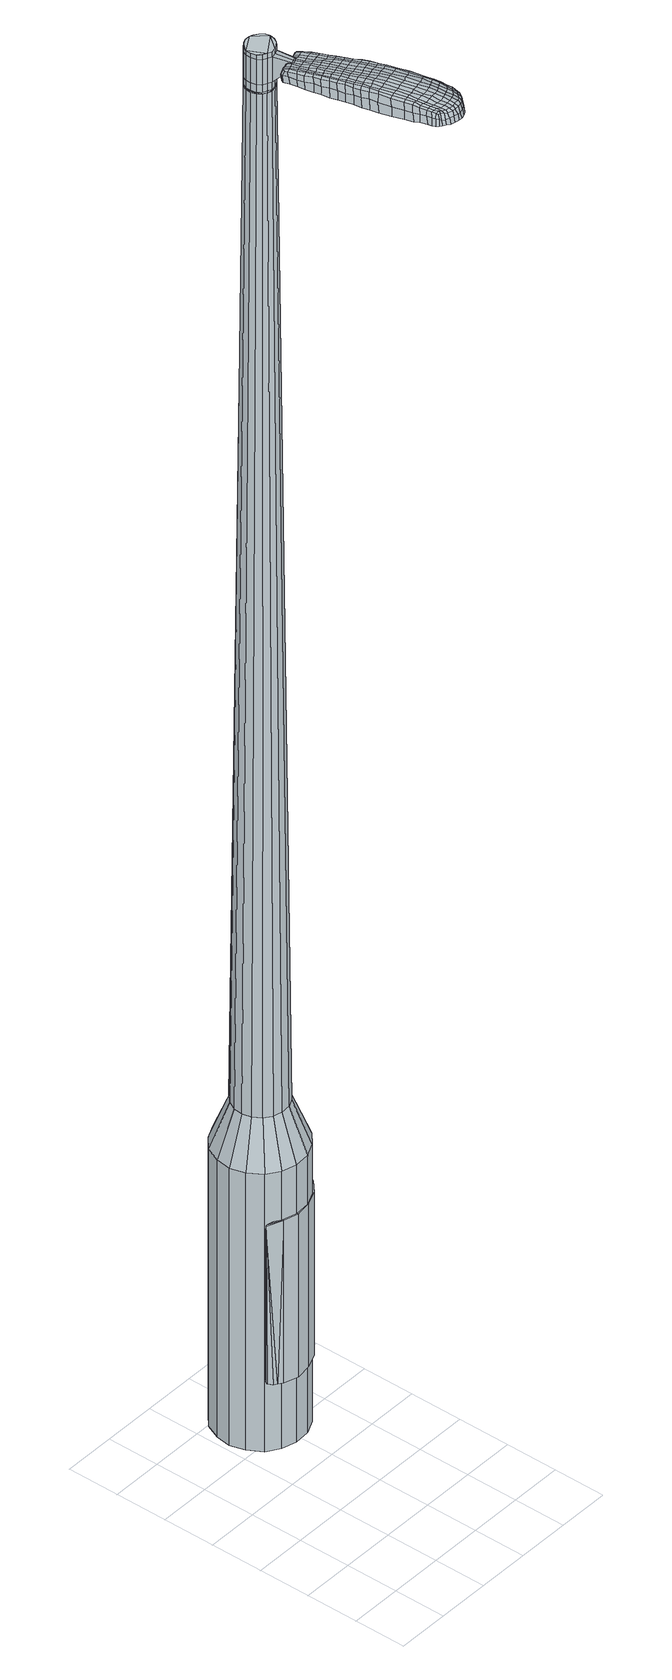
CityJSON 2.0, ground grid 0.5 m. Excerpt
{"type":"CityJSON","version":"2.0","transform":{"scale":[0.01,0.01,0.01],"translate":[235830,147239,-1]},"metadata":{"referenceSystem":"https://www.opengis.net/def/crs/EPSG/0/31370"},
"CityObjects":{
"object1":{"type":"GenericCityObject","attributes":{"cluster":432,"mean_distance_to_centroid":0.14,"new_centroid_x":235830.96,"new_centroid_y":147241.25,"mean_distance_to_camera":12.82,"H1":5.97,"H2":12.91,"Z_final":112.31,"cluster2":-1,"proj_x":235825.02,"proj_y":147242.76,"id_line":64597,"bearing_l":14.24,"distance":6.13,"orientation":"right","G_obj":284.24},"geometry":[{"type":"MultiSurface","lod":"2","boundaries":[[[0,1,2,3]],[[1,4,5,2]],[[4,6,7,5]],[[6,8,9,7]],[[8,10,11,9]],[[10,12,13,11]],[[12,14,15,13]],[[14,16,17,15]],[[16,18,19,17]],[[18,20,21,19]],[[20,22,23,21]],[[22,24,25,23]],[[24,26,27,25]],[[26,28,29,27]],[[28,30,31,29]],[[30,32,33,31]],[[32,34,35,33]],[[34,0,3,35]],[[36,37,38,39]],[[38,40,41,42]],[[41,43,42]],[[42,44,45,46]],[[45,47,46]],[[46,48,49,50]],[[49,51,50]],[[42,46,50,38]],[[50,52,39,38]],[[53,36,39]],[[2,5,7,35]],[[7,9,11,15]],[[11,13,15]],[[15,17,19,23]],[[19,21,23]],[[23,25,27,31]],[[27,29,31]],[[15,23,31,7]],[[31,33,35,7]],[[3,2,35]],[[1,0,54,55]],[[0,34,56,54]],[[34,32,57,56]],[[32,30,58,57]],[[30,28,59,58]],[[28,26,60,59]],[[26,24,61,60]],[[24,22,62,61]],[[22,20,63,62]],[[20,18,64,63]],[[18,16,65,64]],[[16,14,66,65]],[[14,12,67,66]],[[12,10,68,67]],[[10,8,69,68]],[[8,6,70,69]],[[6,4,71,70]],[[4,1,55,71]],[[55,54,72,73]],[[54,56,74,72]],[[56,57,75,74]],[[57,58,76,75]],[[58,59,77,76]],[[59,60,78,77]],[[60,61,79,78]],[[61,62,80,79]],[[62,63,81,80]],[[63,64,82,81]],[[64,65,83,82]],[[65,66,84,83]],[[66,67,85,84]],[[67,68,86,85]],[[68,69,87,86]],[[69,70,88,87]],[[70,71,89,88]],[[71,55,73,89]],[[72,90,91,92]],[[74,93,90,72]],[[75,94,93,74]],[[76,95,94,75]],[[96,97,95,76]],[[98,99,97,96]],[[79,100,99,98]],[[101,102,100,79]],[[81,103,102,101]],[[104,105,103,81]],[[83,106,105,104]],[[107,108,106,83]],[[109,110,108,107]],[[111,112,110,109]],[[113,114,112,111]],[[115,116,114,113]],[[89,117,116,115]],[[92,91,117,89]],[[118,119,120,121]],[[122,118,121,123]],[[124,122,123,125]],[[126,124,125,127]],[[128,126,127,129]],[[130,128,129,131]],[[132,130,131,133]],[[134,132,133,135]],[[136,134,135,137]],[[138,136,137,139]],[[140,138,139,141]],[[142,140,141,143]],[[144,142,143,145]],[[146,144,145,147]],[[148,146,147,149]],[[150,148,149,151]],[[73,72,92]],[[77,96,76]],[[77,78,98,96]],[[78,79,98]],[[80,101,79]],[[80,81,101]],[[82,104,81]],[[82,83,104]],[[84,107,83]],[[84,85,109,107]],[[85,86,111,109]],[[86,87,113,111]],[[87,88,115,113]],[[88,89,115]],[[73,92,89]],[[152,91,90]],[[152,117,91]],[[153,116,117]],[[153,154,114,116]],[[154,155,112,114]],[[155,156,110,112]],[[156,157,108,110]],[[157,106,108]],[[158,105,106]],[[158,103,105]],[[159,102,103]],[[159,100,102]],[[160,99,100]],[[160,161,97,99]],[[161,95,97]],[[39,52,150,162]],[[152,90,163,151]],[[53,39,162,119]],[[90,93,120,163]],[[36,53,119,118]],[[93,94,121,120]],[[37,36,118,122]],[[94,95,123,121]],[[38,37,122,124]],[[95,161,125,123]],[[40,38,124,126]],[[161,160,127,125]],[[41,40,126,128]],[[160,100,129,127]],[[43,41,128,130]],[[100,159,131,129]],[[42,43,130,132]],[[159,103,133,131]],[[44,42,132,134]],[[103,158,135,133]],[[45,44,134,136]],[[158,106,137,135]],[[47,45,136,138]],[[106,157,139,137]],[[46,47,138,140]],[[157,156,141,139]],[[48,46,140,142]],[[156,155,143,141]],[[49,48,142,144]],[[155,154,145,143]],[[51,49,144,146]],[[154,153,147,145]],[[50,51,146,148]],[[153,117,149,147]],[[52,50,148,150]],[[117,152,151,149]],[[150,151,164,165]],[[151,163,166,164]],[[163,120,167,166]],[[120,119,168,167]],[[119,162,169,168]],[[162,150,165,169]],[[170,171,172,173]],[[174,170,173,175]],[[170,174,176,177]],[[171,170,177,178]],[[179,180,181,182]],[[183,179,182,184]],[[179,183,185,186]],[[180,179,186,187]],[[188,189,190,191]],[[192,188,191,193]],[[188,192,194,195]],[[189,188,195,196]],[[197,198,199,200]],[[201,197,200,202]],[[197,201,203,204]],[[198,197,204,205]],[[206,207,208,209]],[[210,206,209,211]],[[206,210,212,213]],[[207,206,213,214]],[[215,216,217,218]],[[219,215,218,220]],[[215,219,221,222]],[[216,215,222,223]],[[224,225,226,227]],[[216,224,227,217]],[[224,216,223,228]],[[225,224,228,229]],[[230,231,232,233]],[[225,230,233,226]],[[230,225,229,234]],[[231,230,234,235]],[[236,174,175,237]],[[231,236,237,232]],[[236,231,235,238]],[[174,236,238,176]],[[239,240,241,242]],[[243,239,242,244]],[[239,243,245,246]],[[240,239,246,247]],[[248,249,250,251]],[[240,248,251,241]],[[248,240,247,252]],[[249,248,252,253]],[[254,255,256,257]],[[249,254,257,250]],[[254,249,253,258]],[[255,254,258,259]],[[260,261,262,263]],[[255,260,263,256]],[[260,255,259,264]],[[261,260,264,265]],[[266,171,178,267]],[[261,266,267,262]],[[266,261,265,268]],[[171,266,268,172]],[[269,270,271,272]],[[273,269,272,274]],[[269,273,275,276]],[[270,269,276,277]],[[278,279,280,281]],[[270,278,281,271]],[[278,270,277,282]],[[279,278,282,283]],[[284,285,286,287]],[[279,284,287,280]],[[284,279,283,288]],[[285,284,288,289]],[[290,183,184,291]],[[285,290,291,286]],[[290,285,289,292]],[[183,290,292,185]],[[293,294,295,296]],[[297,293,296,298]],[[293,297,299,300]],[[294,293,300,301]],[[302,303,304,305]],[[294,302,305,295]],[[302,294,301,306]],[[303,302,306,307]],[[308,309,310,311]],[[303,308,311,304]],[[308,303,307,312]],[[309,308,312,313]],[[314,315,316,317]],[[309,314,317,310]],[[314,309,313,318]],[[315,314,318,319]],[[320,180,187,321]],[[315,320,321,316]],[[320,315,319,322]],[[180,320,322,181]],[[323,209,208,324]],[[325,323,324,326]],[[323,325,327,328]],[[209,323,328,211]],[[329,325,326,330]],[[331,329,330,332]],[[329,331,333,334]],[[325,329,334,327]],[[335,331,332,336]],[[337,335,336,338]],[[335,337,339,340]],[[331,335,340,333]],[[341,337,338,342]],[[343,341,342,344]],[[341,343,345,346]],[[337,341,346,339]],[[347,343,344,348]],[[198,347,348,199]],[[347,198,205,349]],[[343,347,349,345]],[[350,351,196,195]],[[352,350,195,194]],[[350,352,353,354]],[[351,350,354,355]],[[356,357,355,354]],[[358,356,354,353]],[[356,358,359,360]],[[357,356,360,361]],[[362,363,361,360]],[[364,362,360,359]],[[362,364,365,366]],[[363,362,366,367]],[[368,369,367,366]],[[370,368,366,365]],[[368,370,203,201]],[[369,368,201,202]],[[371,372,373,374]],[[273,371,374,275]],[[371,273,274,375]],[[372,371,375,376]],[[377,192,193,378]],[[372,377,378,373]],[[377,372,376,379]],[[192,377,379,194]],[[380,381,382,383]],[[219,380,383,221]],[[380,219,220,384]],[[381,380,384,385]],[[386,387,388,389]],[[381,386,389,382]],[[386,381,385,390]],[[387,386,390,391]],[[392,189,196,393]],[[387,392,393,388]],[[392,387,391,394]],[[189,392,394,190]],[[395,396,397,398]],[[177,395,398,178]],[[395,177,176,399]],[[396,395,399,400]],[[401,402,403,404]],[[396,401,404,397]],[[401,396,400,405]],[[402,401,405,406]],[[407,200,199,408]],[[402,407,408,403]],[[407,402,406,409]],[[200,407,409,202]],[[410,411,412,413]],[[182,410,413,184]],[[410,182,181,414]],[[411,410,414,415]],[[416,204,203,417]],[[411,416,417,412]],[[416,411,415,418]],[[204,416,418,205]],[[419,420,421,422]],[[297,419,422,299]],[[419,297,298,423]],[[420,419,423,424]],[[425,210,211,426]],[[420,425,426,421]],[[425,420,424,427]],[[210,425,427,212]],[[428,429,430,431]],[[243,428,431,245]],[[428,243,244,432]],[[429,428,432,433]],[[434,435,436,437]],[[429,434,437,430]],[[434,429,433,438]],[[435,434,438,439]],[[440,207,214,441]],[[435,440,441,436]],[[440,435,439,442]],[[207,440,442,208]],[[443,444,433,432]],[[242,443,432,244]],[[443,242,241,445]],[[444,443,445,446]],[[447,448,439,438]],[[444,447,438,433]],[[447,444,446,449]],[[448,447,449,450]],[[451,324,208,442]],[[448,451,442,439]],[[451,448,450,452]],[[324,451,452,326]],[[453,454,455,456]],[[300,453,456,301]],[[453,300,299,422]],[[454,453,422,421]],[[457,328,327,458]],[[454,457,458,455]],[[457,454,421,426]],[[328,457,426,211]],[[459,460,446,445]],[[251,459,445,241]],[[459,251,250,461]],[[460,459,461,462]],[[463,464,450,449]],[[460,463,449,446]],[[463,460,462,465]],[[464,463,465,466]],[[467,330,326,452]],[[464,467,452,450]],[[467,464,466,468]],[[330,467,468,332]],[[469,470,471,472]],[[306,469,472,307]],[[469,306,301,456]],[[470,469,456,455]],[[473,334,333,474]],[[470,473,474,471]],[[473,470,455,458]],[[334,473,458,327]],[[475,476,462,461]],[[257,475,461,250]],[[475,257,256,477]],[[476,475,477,478]],[[479,480,466,465]],[[476,479,465,462]],[[479,476,478,481]],[[480,479,481,482]],[[483,336,332,468]],[[480,483,468,466]],[[483,480,482,484]],[[336,483,484,338]],[[485,486,487,488]],[[312,485,488,313]],[[485,312,307,472]],[[486,485,472,471]],[[489,340,339,490]],[[486,489,490,487]],[[489,486,471,474]],[[340,489,474,333]],[[491,492,478,477]],[[263,491,477,256]],[[491,263,262,493]],[[492,491,493,494]],[[495,496,482,481]],[[492,495,481,478]],[[495,492,494,497]],[[496,495,497,498]],[[499,342,338,484]],[[496,499,484,482]],[[499,496,498,500]],[[342,499,500,344]],[[501,502,503,504]],[[318,501,504,319]],[[501,318,313,488]],[[502,501,488,487]],[[505,346,345,506]],[[502,505,506,503]],[[505,502,487,490]],[[346,505,490,339]],[[507,508,494,493]],[[267,507,493,262]],[[507,267,178,398]],[[508,507,398,397]],[[509,510,498,497]],[[508,509,497,494]],[[509,508,397,404]],[[510,509,404,403]],[[511,348,344,500]],[[510,511,500,498]],[[511,510,403,408]],[[348,511,408,199]],[[512,513,415,414]],[[322,512,414,181]],[[512,322,319,504]],[[513,512,504,503]],[[514,349,205,418]],[[513,514,418,415]],[[514,513,503,506]],[[349,514,506,345]],[[515,516,376,375]],[[272,515,375,274]],[[515,272,271,517]],[[516,515,517,518]],[[519,352,194,379]],[[516,519,379,376]],[[519,516,518,520]],[[352,519,520,353]],[[521,522,523,524]],[[222,521,524,223]],[[521,222,221,383]],[[522,521,383,382]],[[525,526,527,528]],[[522,525,528,523]],[[525,522,382,389]],[[526,525,389,388]],[[529,351,355,530]],[[526,529,530,527]],[[529,526,388,393]],[[351,529,393,196]],[[531,532,518,517]],[[281,531,517,271]],[[531,281,280,533]],[[532,531,533,534]],[[535,358,353,520]],[[532,535,520,518]],[[535,532,534,536]],[[358,535,536,359]],[[537,538,539,540]],[[228,537,540,229]],[[537,228,223,524]],[[538,537,524,523]],[[541,542,543,544]],[[538,541,544,539]],[[541,538,523,528]],[[542,541,528,527]],[[545,357,361,546]],[[542,545,546,543]],[[545,542,527,530]],[[357,545,530,355]],[[547,548,534,533]],[[287,547,533,280]],[[547,287,286,549]],[[548,547,549,550]],[[551,364,359,536]],[[548,551,536,534]],[[551,548,550,552]],[[364,551,552,365]],[[553,554,555,556]],[[234,553,556,235]],[[553,234,229,540]],[[554,553,540,539]],[[557,558,559,560]],[[554,557,560,555]],[[557,554,539,544]],[[558,557,544,543]],[[561,363,367,562]],[[558,561,562,559]],[[561,558,543,546]],[[363,561,546,361]],[[563,564,550,549]],[[291,563,549,286]],[[563,291,184,413]],[[564,563,413,412]],[[565,370,365,552]],[[564,565,552,550]],[[565,564,412,417]],[[370,565,417,203]],[[566,567,400,399]],[[238,566,399,176]],[[566,238,235,556]],[[567,566,556,555]],[[568,569,406,405]],[[567,568,405,400]],[[568,567,555,560]],[[569,568,560,559]],[[570,369,202,409]],[[569,570,409,406]],[[570,569,559,562]],[[369,570,562,367]],[[571,572,573,574]],[[574,573,575,576]],[[577,575,573,578]],[[578,573,572,579]],[[580,581,582,583]],[[583,582,584,585]],[[586,584,582,587]],[[587,582,581,588]],[[589,590,591,592]],[[592,591,593,594]],[[595,593,591,596]],[[596,591,590,597]],[[598,599,600,601]],[[601,600,602,603]],[[604,602,600,605]],[[605,600,599,606]],[[607,608,609,610]],[[610,609,611,612]],[[613,611,609,614]],[[614,609,608,615]],[[616,617,618,619]],[[619,618,620,621]],[[622,620,618,623]],[[623,618,617,624]],[[625,626,627,628]],[[628,627,617,616]],[[624,617,627,629]],[[629,627,626,630]],[[631,632,633,634]],[[634,633,626,625]],[[630,626,633,635]],[[635,633,632,636]],[[576,575,637,638]],[[638,637,632,631]],[[636,632,637,639]],[[639,637,575,577]],[[640,641,642,643]],[[643,642,644,645]],[[646,644,642,647]],[[647,642,641,648]],[[649,650,651,652]],[[652,651,641,640]],[[648,641,651,653]],[[653,651,650,654]],[[655,656,657,658]],[[658,657,650,649]],[[654,650,657,659]],[[659,657,656,660]],[[661,662,663,664]],[[664,663,656,655]],[[660,656,663,665]],[[665,663,662,666]],[[579,572,667,668]],[[668,667,662,661]],[[666,662,667,669]],[[669,667,572,571]],[[670,671,672,673]],[[673,672,674,675]],[[676,674,672,677]],[[677,672,671,678]],[[679,680,681,682]],[[682,681,671,670]],[[678,671,681,683]],[[683,681,680,684]],[[685,686,687,688]],[[688,687,680,679]],[[684,680,687,689]],[[689,687,686,690]],[[585,584,691,692]],[[692,691,686,685]],[[690,686,691,693]],[[693,691,584,586]],[[694,695,696,697]],[[697,696,698,699]],[[700,698,696,701]],[[701,696,695,702]],[[703,704,705,706]],[[706,705,695,694]],[[702,695,705,707]],[[707,705,704,708]],[[709,710,711,712]],[[712,711,704,703]],[[708,704,711,713]],[[713,711,710,714]],[[715,716,717,718]],[[718,717,710,709]],[[714,710,717,719]],[[719,717,716,720]],[[588,581,721,722]],[[722,721,716,715]],[[720,716,721,723]],[[723,721,581,580]],[[607,610,724,725]],[[725,724,726,727]],[[728,726,724,729]],[[729,724,610,612]],[[727,726,730,731]],[[731,730,732,733]],[[734,732,730,735]],[[735,730,726,728]],[[733,732,736,737]],[[737,736,738,739]],[[740,738,736,741]],[[741,736,732,734]],[[739,738,742,743]],[[743,742,744,745]],[[746,744,742,747]],[[747,742,738,740]],[[745,744,748,749]],[[749,748,599,598]],[[606,599,748,750]],[[750,748,744,746]],[[597,751,752,596]],[[596,752,753,595]],[[754,753,752,755]],[[755,752,751,756]],[[756,757,758,755]],[[755,758,759,754]],[[760,759,758,761]],[[761,758,757,762]],[[762,763,764,761]],[[761,764,765,760]],[[766,765,764,767]],[[767,764,763,768]],[[768,769,770,767]],[[767,770,771,766]],[[604,771,770,602]],[[602,770,769,603]],[[772,773,774,775]],[[775,774,674,676]],[[675,674,774,776]],[[776,774,773,777]],[[594,593,778,779]],[[779,778,773,772]],[[777,773,778,780]],[[780,778,593,595]],[[781,782,783,784]],[[784,783,620,622]],[[621,620,783,785]],[[785,783,782,786]],[[787,788,789,790]],[[790,789,782,781]],[[786,782,789,791]],[[791,789,788,792]],[[597,590,793,794]],[[794,793,788,787]],[[792,788,793,795]],[[795,793,590,589]],[[796,797,798,799]],[[799,798,578,579]],[[577,578,798,800]],[[800,798,797,801]],[[802,803,804,805]],[[805,804,797,796]],[[801,797,804,806]],[[806,804,803,807]],[[598,601,808,809]],[[809,808,803,802]],[[807,803,808,810]],[[810,808,601,603]],[[811,812,813,814]],[[814,813,583,585]],[[580,583,813,815]],[[815,813,812,816]],[[604,605,817,818]],[[818,817,812,811]],[[816,812,817,819]],[[819,817,605,606]],[[820,821,822,823]],[[823,822,698,700]],[[699,698,822,824]],[[824,822,821,825]],[[612,611,826,827]],[[827,826,821,820]],[[825,821,826,828]],[[828,826,611,613]],[[829,830,831,832]],[[832,831,644,646]],[[645,644,831,833]],[[831,830,833]],[[834,835,836,837]],[[837,836,830,829]],[[833,830,836,838]],[[838,836,835,839]],[[615,608,840,841]],[[841,840,835,834]],[[839,835,840,842]],[[842,840,608,607]],[[843,844,833]],[[833,844,643,645]],[[640,643,844,845]],[[845,844,843,846]],[[839,847,848,838]],[[838,848,843,833]],[[846,843,848,849]],[[849,848,847,850]],[[607,725,851,842]],[[842,851,847,839]],[[850,847,851,852]],[[852,851,725,727]],[[853,854,855,856]],[[856,855,701,702]],[[700,701,855,823]],[[823,855,854,820]],[[728,729,857,858]],[[858,857,854,853]],[[820,854,857,827]],[[827,857,729,612]],[[846,859,860,845]],[[845,860,652,640]],[[649,652,860,861]],[[861,860,859,862]],[[850,863,864,849]],[[849,864,859,846]],[[862,859,864,865]],[[865,864,863,866]],[[727,731,867,852]],[[852,867,863,850]],[[866,863,867,868]],[[868,867,731,733]],[[869,870,871,872]],[[872,871,707,708]],[[702,707,871,856]],[[856,871,870,853]],[[734,735,873,874]],[[874,873,870,869]],[[853,870,873,858]],[[858,873,735,728]],[[862,875,876,861]],[[861,876,658,649]],[[655,658,876,877]],[[877,876,875,878]],[[866,879,880,865]],[[865,880,875,862]],[[878,875,880,881]],[[881,880,879,882]],[[733,737,883,868]],[[868,883,879,866]],[[882,879,883,884]],[[884,883,737,739]],[[885,886,887,888]],[[888,887,713,714]],[[708,713,887,872]],[[872,887,886,869]],[[740,741,889,890]],[[890,889,886,885]],[[869,886,889,874]],[[874,889,741,734]],[[878,891,892,877]],[[877,892,664,655]],[[661,664,892,893]],[[893,892,891,894]],[[882,895,896,881]],[[881,896,891,878]],[[894,891,896,897]],[[897,896,895,898]],[[739,743,899,884]],[[884,899,895,882]],[[898,895,899,900]],[[900,899,743,745]],[[901,902,903,904]],[[904,903,719,720]],[[714,719,903,888]],[[888,903,902,885]],[[746,747,905,906]],[[906,905,902,901]],[[885,902,905,890]],[[890,905,747,740]],[[894,907,908,893]],[[893,908,668,661]],[[579,668,908,799]],[[799,908,907,796]],[[898,909,910,897]],[[897,910,907,894]],[[796,907,910,805]],[[805,910,909,802]],[[745,749,911,900]],[[900,911,909,898]],[[802,909,911,809]],[[809,911,749,598]],[[816,912,913,815]],[[815,913,723,580]],[[720,723,913,904]],[[904,913,912,901]],[[606,750,914,819]],[[819,914,912,816]],[[901,912,914,906]],[[906,914,750,746]],[[777,915,916,776]],[[776,916,673,675]],[[670,673,916,917]],[[917,916,915,918]],[[595,753,919,780]],[[780,919,915,777]],[[918,915,919,920]],[[920,919,753,754]],[[921,922,923,924]],[[924,923,623,624]],[[622,623,923,784]],[[784,923,922,781]],[[925,926,927,928]],[[928,927,922,921]],[[781,922,927,790]],[[790,927,926,787]],[[756,751,929,930]],[[930,929,926,925]],[[787,926,929,794]],[[794,929,751,597]],[[918,931,932,917]],[[917,932,682,670]],[[679,682,932,933]],[[933,932,931,934]],[[754,759,935,920]],[[920,935,931,918]],[[934,931,935,936]],[[936,935,759,760]],[[937,938,939,940]],[[940,939,629,630]],[[624,629,939,924]],[[924,939,938,921]],[[941,942,943,944]],[[944,943,938,937]],[[921,938,943,928]],[[928,943,942,925]],[[762,757,945,946]],[[946,945,942,941]],[[925,942,945,930]],[[930,945,757,756]],[[934,947,948,933]],[[933,948,688,679]],[[685,688,948,949]],[[949,948,947,950]],[[760,765,951,936]],[[936,951,947,934]],[[950,947,951,952]],[[952,951,765,766]],[[953,954,955,956]],[[956,955,635,636]],[[630,635,955,940]],[[940,955,954,937]],[[957,958,959,960]],[[960,959,954,953]],[[937,954,959,944]],[[944,959,958,941]],[[768,763,961,962]],[[962,961,958,957]],[[941,958,961,946]],[[946,961,763,762]],[[950,963,964,949]],[[949,964,692,685]],[[585,692,964,814]],[[814,964,963,811]],[[766,771,965,952]],[[952,965,963,950]],[[811,963,965,818]],[[818,965,771,604]],[[801,966,967,800]],[[800,967,639,577]],[[636,639,967,956]],[[956,967,966,953]],[[807,968,969,806]],[[806,969,966,801]],[[953,966,969,960]],[[960,969,968,957]],[[603,769,970,810]],[[810,970,968,807]],[[957,968,970,962]],[[962,970,769,768]],[[571,574,173,172]],[[574,576,175,173]],[[586,587,186,185]],[[587,588,187,186]],[[589,592,191,190]],[[592,594,193,191]],[[613,614,213,212]],[[614,615,214,213]],[[616,619,218,217]],[[619,621,220,218]],[[625,628,227,226]],[[628,616,217,227]],[[631,634,233,232]],[[634,625,226,233]],[[576,638,237,175]],[[638,631,232,237]],[[646,647,246,245]],[[647,648,247,246]],[[648,653,252,247]],[[653,654,253,252]],[[654,659,258,253]],[[659,660,259,258]],[[660,665,264,259]],[[665,666,265,264]],[[666,669,268,265]],[[669,571,172,268]],[[676,677,276,275]],[[677,678,277,276]],[[678,683,282,277]],[[683,684,283,282]],[[684,689,288,283]],[[689,690,289,288]],[[690,693,292,289]],[[693,586,185,292]],[[694,697,296,295]],[[697,699,298,296]],[[703,706,305,304]],[[706,694,295,305]],[[709,712,311,310]],[[712,703,304,311]],[[715,718,317,316]],[[718,709,310,317]],[[588,722,321,187]],[[722,715,316,321]],[[772,775,374,373]],[[775,676,275,374]],[[594,779,378,193]],[[779,772,373,378]],[[621,785,384,220]],[[785,786,385,384]],[[786,791,390,385]],[[791,792,391,390]],[[792,795,394,391]],[[795,589,190,394]],[[699,824,423,298]],[[824,825,424,423]],[[825,828,427,424]],[[828,613,212,427]],[[829,832,431,430]],[[832,646,245,431]],[[834,837,437,436]],[[837,829,430,437]],[[615,841,441,214]],[[841,834,436,441]],[[971,972,973,974]],[[975,976,974,973]],[[977,978,979,980]],[[981,982,983,984]],[[972,985,986,973]],[[987,975,973,986]],[[988,977,980,989]],[[990,991,982,981]],[[985,992,993,986]],[[993,994,987,986]],[[995,988,989,996]],[[997,991,990,998]],[[992,999,1000,993]],[[1000,1001,994,993]],[[1002,995,996,1003]],[[1004,997,998,1005]],[[1006,1007,1008,1009]],[[1010,1011,1007,1006]],[[1010,1012,1013,1011]],[[1012,1014,1015,1013]],[[1016,1017,1018,1019]],[[1020,1021,1017,1016]],[[1022,1023,1021,1020]],[[1024,1025,1023,1022]],[[1019,1008,1007,1016]],[[1016,1007,1011,1020]],[[1011,1013,1022,1020]],[[1013,1015,1024,1022]],[[980,979,976,975]],[[989,980,975,987]],[[994,996,989,987]],[[1001,1003,996,994]],[[981,984,978,977]],[[990,981,977,988]],[[998,990,988,995]],[[1005,998,995,1002]],[[982,1006,1009,983]],[[991,1010,1006,982]],[[1012,1010,991,997]],[[1014,1012,997,1004]],[[1026,1027,1028,1029]],[[1028,1030,1031,1032]],[[1028,1032,1033,1034]],[[1028,1034,1029]],[[1035,1026,1029,1036]],[[1037,1036,1029,1038]],[[1039,1038,1029]],[[1040,1028,1027,1041]],[[1042,1040,1041,1043]],[[1044,1042,1043,1045]],[[1046,1044,1045,1047]],[[1048,1046,1047,1049]],[[1049,1050,1051,1052]],[[1049,1052,1053,1054]],[[1049,1054,1055,1056]],[[1055,1057,1058,1059]],[[1055,1059,1060,1061]],[[1055,1061,1056]],[[1049,1056,1048]],[[1062,1063,1027,1026]],[[1064,1065,1030,1028]],[[1066,1067,1039,1029]],[[1063,1068,1041,1027]],[[1069,1064,1028,1040]],[[1068,1070,1043,1041]],[[1071,1069,1040,1042]],[[1070,1072,1045,1043]],[[1073,1071,1042,1044]],[[1072,1074,1047,1045]],[[1075,1073,1044,1046]],[[1074,1076,1049,1047]],[[1077,1075,1046,1048]],[[1076,1078,1050,1049]],[[1079,1080,1057,1055]],[[1081,1077,1048,1056]],[[1051,1050,1078,1082]],[[1052,1051,1082,1083]],[[1053,1052,1083,1084]],[[1054,1053,1084,1085]],[[1055,1054,1085,1079]],[[1086,1062,1026,1035]],[[1087,1086,1035,1036]],[[1088,1087,1036,1037]],[[1089,1088,1037,1038]],[[1067,1089,1038,1039]],[[1031,1030,1065,1090]],[[1058,1057,1080,1091]],[[1032,1031,1090,1092]],[[1033,1032,1092,1093]],[[1034,1033,1093,1094]],[[1029,1034,1094,1066]],[[1059,1058,1091,1095]],[[1060,1059,1095,1096]],[[1061,1060,1096,1097]],[[1056,1061,1097,1081]]]}]}
},
"vertices":[
[109,183,384],[94,182,384],[94,182,96],[109,183,96],[80,186,384],[80,186,96],[68,194,384],[68,194,96],[60,207,384],[60,207,96],[56,221,384],[56,221,96],[58,235,384],[58,235,96],[64,249,384],[64,249,96],[75,259,384],[75,259,96],[88,265,384],[88,265,96],[103,266,384],[103,266,96],[117,262,384],[117,262,96],[129,253,384],[129,253,96],[137,241,384],[137,241,96],[141,227,384],[141,227,96],[139,212,384],[139,212,96],[133,199,384],[133,199,96],[122,189,384],[122,189,96],[109,216,1524],[111,220,1524],[112,225,1524],[102,211,1524],[111,229,1524],[108,233,1524],[100,237,1524],[104,236,1524],[95,237,1524],[91,235,1524],[85,228,1524],[87,232,1524],[85,223,1524],[86,218,1524],[93,212,1524],[89,214,1524],[97,210,1524],[106,213,1524],[105,199,429],[96,199,429],[113,203,429],[119,209,429],[123,217,429],[124,226,429],[121,234,429],[116,241,429],[109,247,429],[101,249,429],[92,248,429],[84,245,429],[78,239,429],[74,231,429],[73,222,429],[75,214,429],[80,206,429],[87,201,429],[102,211,1483],[97,210,1483],[106,213,1483],[109,216,1483],[111,220,1483],[112,225,1483],[111,229,1483],[108,233,1483],[104,236,1483],[100,237,1483],[95,237,1483],[91,235,1483],[87,232,1483],[85,228,1483],[85,223,1483],[86,218,1483],[89,214,1483],[93,212,1483],[102,211,1485],[97,211,1485],[97,211,1483],[106,213,1485],[109,216,1485],[111,220,1485],[111,225,1483],[111,225,1485],[110,229,1483],[110,229,1485],[108,233,1485],[104,235,1483],[104,235,1485],[100,237,1485],[95,236,1483],[95,236,1485],[91,235,1485],[88,231,1483],[88,231,1485],[86,227,1483],[86,227,1485],[86,223,1483],[86,223,1485],[87,219,1483],[87,219,1485],[89,215,1483],[89,215,1485],[93,212,1485],[109,216,1519],[106,213,1519],[106,213,1493],[109,216,1493],[111,220,1519],[111,220,1493],[112,225,1519],[112,225,1493],[111,229,1519],[111,229,1493],[108,233,1519],[108,233,1493],[104,236,1519],[104,236,1493],[100,237,1519],[100,237,1493],[95,237,1519],[95,237,1493],[91,235,1519],[91,235,1493],[87,232,1519],[87,232,1493],[85,228,1519],[85,228,1493],[85,223,1519],[85,223,1493],[86,218,1519],[86,218,1493],[89,214,1519],[89,214,1493],[93,212,1519],[93,212,1493],[97,210,1519],[97,210,1493],[97,210,1485],[89,214,1485],[86,218,1485],[85,223,1485],[85,228,1485],[87,232,1485],[95,237,1485],[104,236,1485],[111,229,1485],[112,225,1485],[102,211,1519],[102,211,1493],[103,192,1513],[103,192,1518],[106,193,1513],[109,194,1513],[109,194,1518],[106,193,1518],[106,116,1519],[104,123,1518],[103,121,1509],[104,114,1510],[107,108,1519],[106,106,1510],[109,109,1526],[107,117,1525],[105,124,1525],[143,125,1519],[141,132,1518],[139,133,1525],[141,126,1525],[145,117,1519],[144,118,1526],[147,116,1510],[145,124,1510],[143,131,1509],[144,50,1519],[140,49,1519],[141,48,1513],[144,49,1513],[148,52,1519],[148,51,1513],[147,53,1524],[144,52,1524],[140,51,1524],[126,122,1530],[124,129,1529],[121,128,1529],[123,121,1530],[128,113,1531],[125,112,1531],[132,114,1530],[129,123,1530],[127,130,1529],[106,200,1512],[103,199,1512],[103,198,1517],[106,199,1517],[109,201,1512],[109,199,1517],[109,200,1506],[106,199,1506],[103,198,1506],[121,59,1519],[120,62,1519],[119,61,1512],[120,58,1512],[123,57,1518],[122,56,1512],[123,58,1522],[123,60,1523],[121,63,1524],[119,67,1519],[117,72,1519],[116,71,1512],[118,65,1512],[120,67,1524],[118,73,1525],[115,78,1519],[113,85,1519],[112,84,1511],[114,76,1511],[116,79,1526],[114,86,1526],[110,96,1519],[109,95,1510],[111,98,1526],[92,189,1513],[93,181,1513],[94,182,1518],[92,190,1517],[91,194,1512],[92,193,1516],[90,193,1506],[91,187,1507],[92,180,1507],[94,174,1514],[96,166,1515],[97,168,1520],[95,175,1519],[93,173,1507],[95,165,1507],[97,159,1515],[99,152,1516],[100,153,1522],[98,160,1521],[96,158,1508],[97,150,1508],[100,144,1517],[101,137,1517],[103,139,1524],[101,146,1523],[99,143,1508],[100,136,1509],[103,130,1518],[104,131,1524],[102,129,1509],[156,67,1519],[156,70,1519],[155,70,1524],[155,67,1523],[156,65,1518],[155,65,1522],[158,64,1512],[158,66,1512],[157,70,1512],[155,75,1519],[154,81,1519],[153,81,1525],[154,75,1524],[157,75,1512],[156,80,1512],[153,87,1519],[151,94,1519],[150,95,1526],[152,87,1526],[155,86,1511],[153,94,1511],[148,106,1519],[147,106,1526],[150,105,1510],[121,196,1513],[123,189,1513],[125,188,1507],[122,195,1507],[119,201,1512],[120,201,1506],[118,200,1516],[120,196,1517],[122,189,1518],[126,182,1514],[128,174,1515],[129,174,1507],[127,181,1507],[124,182,1519],[126,175,1520],[130,167,1515],[132,160,1516],[134,159,1508],[132,166,1508],[129,168,1521],[131,161,1522],[135,153,1517],[137,146,1517],[138,145,1509],[136,152,1508],[133,154,1523],[135,147,1524],[139,139,1518],[141,138,1509],[137,140,1524],[107,194,1519],[105,193,1519],[109,186,1520],[107,186,1520],[112,187,1520],[110,194,1519],[111,179,1522],[108,178,1522],[113,172,1523],[110,171,1523],[116,173,1523],[114,180,1521],[115,165,1524],[112,164,1524],[117,157,1525],[114,157,1525],[120,158,1525],[118,165,1524],[118,150,1526],[115,150,1526],[120,143,1527],[117,142,1527],[124,144,1527],[122,151,1526],[122,136,1528],[119,135,1528],[126,137,1528],[143,54,1527],[139,54,1527],[147,56,1526],[146,61,1527],[142,59,1528],[138,58,1528],[140,65,1529],[137,64,1529],[144,67,1528],[142,74,1530],[139,72,1530],[135,71,1530],[137,79,1531],[133,78,1531],[141,81,1530],[138,89,1531],[134,88,1531],[131,87,1531],[131,100,1531],[128,100,1531],[135,102,1531],[156,62,1518],[154,60,1519],[155,59,1513],[157,62,1513],[155,63,1523],[154,61,1523],[151,56,1519],[152,55,1513],[151,57,1524],[124,55,1518],[126,53,1518],[127,55,1523],[125,57,1523],[123,54,1513],[126,52,1513],[129,51,1519],[133,50,1519],[133,51,1524],[129,53,1523],[129,50,1513],[133,49,1513],[137,49,1519],[136,51,1524],[137,48,1513],[108,118,1528],[110,118,1528],[109,125,1528],[107,125,1527],[110,110,1528],[112,110,1529],[113,119,1529],[116,120,1530],[115,127,1529],[111,126,1528],[115,110,1529],[118,111,1530],[119,120,1530],[118,127,1529],[121,111,1531],[140,126,1528],[137,125,1529],[140,117,1529],[142,117,1528],[138,133,1527],[135,132,1528],[134,124,1529],[136,115,1530],[132,131,1528],[117,203,1512],[115,202,1512],[115,201,1517],[117,201,1517],[118,202,1506],[116,202,1506],[112,202,1512],[112,200,1517],[113,201,1506],[91,196,1512],[93,197,1512],[93,196,1506],[91,195,1506],[92,195,1517],[94,196,1517],[95,197,1512],[98,198,1512],[98,197,1506],[95,196,1506],[96,196,1517],[99,197,1517],[101,199,1512],[100,198,1506],[101,197,1517],[94,190,1519],[95,190,1519],[95,183,1520],[97,183,1520],[97,191,1519],[100,192,1519],[99,184,1520],[101,184,1520],[102,192,1519],[104,185,1520],[118,196,1519],[117,196,1519],[119,189,1520],[121,189,1520],[113,195,1519],[115,188,1520],[97,175,1521],[98,176,1521],[98,168,1522],[100,169,1522],[101,176,1521],[103,177,1521],[102,169,1522],[105,170,1523],[106,178,1522],[107,171,1523],[123,182,1521],[121,181,1521],[123,174,1522],[125,175,1522],[118,181,1521],[120,173,1522],[100,161,1523],[101,161,1523],[101,154,1524],[103,154,1524],[104,162,1523],[106,163,1524],[105,155,1525],[108,155,1525],[109,163,1524],[111,156,1525],[127,168,1523],[125,167,1523],[127,160,1524],[129,161,1524],[122,166,1524],[124,159,1525],[103,146,1525],[104,147,1525],[104,139,1526],[106,140,1526],[107,147,1526],[110,148,1526],[108,140,1527],[111,141,1527],[113,149,1526],[114,142,1527],[131,154,1525],[129,153,1525],[131,146,1526],[134,147,1526],[126,152,1526],[128,145,1527],[105,132,1527],[107,132,1527],[110,133,1527],[113,134,1528],[116,134,1528],[136,140,1527],[133,139,1527],[130,138,1528],[154,66,1525],[153,63,1525],[154,69,1526],[152,67,1526],[150,60,1526],[149,64,1527],[124,59,1525],[126,57,1525],[125,61,1526],[123,62,1525],[129,55,1525],[132,54,1526],[131,58,1527],[128,59,1526],[136,53,1526],[135,58,1527],[153,74,1526],[151,72,1527],[152,80,1527],[150,79,1528],[148,69,1528],[146,76,1529],[121,67,1526],[123,66,1527],[121,72,1528],[119,73,1527],[126,65,1527],[129,64,1528],[128,71,1529],[124,71,1528],[133,64,1528],[131,71,1530],[150,86,1528],[148,85,1529],[148,94,1528],[146,93,1529],[145,83,1529],[143,91,1530],[118,79,1528],[120,78,1528],[118,86,1529],[116,86,1528],[122,78,1529],[126,78,1530],[124,86,1530],[120,86,1530],[129,78,1530],[127,87,1531],[145,106,1529],[143,105,1529],[139,103,1530],[113,98,1528],[115,98,1529],[118,98,1530],[121,98,1530],[124,99,1531],[105,122,1509],[106,123,1518],[108,117,1518],[106,115,1509],[109,108,1519],[108,106,1510],[111,109,1525],[109,118,1525],[107,125,1525],[137,132,1525],[139,132,1518],[141,125,1518],[139,125,1525],[143,116,1519],[142,117,1525],[145,116,1510],[143,124,1509],[141,131,1509],[140,50,1513],[140,51,1519],[143,52,1519],[144,51,1513],[146,54,1519],[147,53,1513],[146,55,1524],[143,53,1524],[140,53,1524],[121,128,1528],[124,128,1528],[126,121,1529],[123,121,1529],[128,113,1529],[125,112,1529],[131,114,1529],[129,122,1529],[127,129,1528],[104,196,1516],[104,197,1512],[106,198,1512],[106,197,1516],[109,198,1512],[109,198,1516],[110,198,1506],[107,197,1506],[104,196,1506],[121,62,1512],[122,63,1519],[123,60,1518],[122,59,1512],[124,58,1518],[123,57,1512],[125,59,1522],[124,61,1523],[123,64,1523],[118,71,1512],[119,73,1519],[120,67,1519],[119,66,1512],[122,68,1524],[120,74,1525],[114,84,1511],[115,86,1519],[117,78,1519],[116,77,1511],[118,79,1525],[116,87,1526],[112,97,1519],[111,95,1510],[113,98,1526],[96,182,1518],[95,181,1513],[94,189,1513],[94,190,1517],[93,194,1512],[94,193,1515],[92,193,1506],[93,188,1506],[94,180,1507],[99,168,1520],[98,167,1514],[96,174,1514],[97,175,1519],[95,173,1507],[97,165,1507],[102,153,1522],[100,152,1516],[99,159,1515],[100,160,1521],[98,158,1508],[99,151,1508],[104,139,1523],[103,138,1517],[102,145,1516],[103,146,1522],[101,143,1508],[102,136,1508],[105,130,1517],[106,132,1524],[104,129,1509],[153,70,1523],[154,70,1519],[154,67,1518],[153,67,1523],[154,65,1518],[153,65,1522],[156,64,1512],[156,66,1512],[155,70,1512],[151,81,1525],[152,81,1519],[153,75,1519],[152,75,1524],[155,74,1512],[154,80,1512],[148,94,1526],[149,94,1519],[151,86,1519],[150,87,1525],[153,86,1511],[151,93,1511],[147,105,1519],[145,106,1526],[148,104,1510],[123,187,1507],[121,188,1513],[119,195,1513],[120,195,1506],[117,200,1512],[118,199,1506],[117,199,1515],[118,195,1517],[120,188,1518],[127,173,1507],[126,174,1514],[124,181,1514],[125,180,1507],[122,181,1519],[125,174,1520],[132,159,1508],[130,159,1516],[128,167,1515],[130,166,1508],[127,167,1521],[129,160,1522],[137,145,1508],[135,145,1517],[133,152,1516],[134,152,1508],[131,153,1522],[133,146,1523],[137,138,1517],[139,138,1509],[135,139,1524],[107,193,1518],[105,192,1518],[109,186,1519],[107,185,1519],[112,186,1519],[110,193,1518],[111,178,1520],[109,178,1520],[113,171,1521],[110,171,1521],[116,172,1521],[114,179,1520],[115,164,1523],[112,163,1523],[117,157,1524],[114,156,1524],[120,158,1524],[118,165,1523],[118,150,1525],[116,149,1525],[120,143,1526],[117,142,1526],[124,143,1526],[122,151,1525],[122,135,1527],[119,135,1527],[125,136,1527],[139,55,1526],[142,56,1526],[146,57,1525],[145,61,1526],[142,59,1526],[138,59,1526],[137,65,1528],[140,66,1528],[143,67,1527],[142,74,1528],[138,73,1529],[135,72,1529],[133,79,1530],[137,79,1530],[140,81,1529],[138,89,1530],[134,88,1530],[131,87,1530],[128,100,1530],[131,100,1530],[135,101,1530],[154,60,1513],[153,61,1518],[154,63,1518],[155,63,1512],[153,64,1523],[152,62,1523],[150,57,1519],[151,57,1513],[149,58,1523],[128,56,1523],[127,55,1518],[125,57,1518],[126,58,1523],[124,56,1512],[127,54,1512],[133,53,1523],[133,52,1519],[130,53,1519],[130,55,1523],[130,52,1513],[133,51,1513],[137,51,1519],[137,53,1524],[137,50,1513],[109,125,1527],[111,118,1527],[110,118,1527],[108,125,1526],[112,110,1527],[113,110,1528],[115,126,1528],[117,119,1528],[114,119,1528],[112,126,1527],[115,110,1528],[119,111,1529],[120,120,1529],[118,127,1528],[122,111,1529],[139,116,1528],[137,125,1527],[138,125,1527],[141,117,1527],[136,132,1526],[135,131,1527],[133,124,1528],[136,115,1528],[131,130,1527],[116,199,1516],[116,200,1512],[117,201,1512],[117,200,1516],[118,200,1506],[117,199,1506],[113,199,1512],[113,198,1516],[113,199,1506],[93,194,1506],[94,195,1512],[93,195,1512],[92,194,1506],[94,194,1516],[98,195,1506],[98,196,1512],[96,195,1512],[95,194,1506],[97,194,1516],[99,195,1516],[101,196,1512],[101,196,1506],[101,196,1516],[96,190,1518],[95,190,1518],[96,183,1519],[97,183,1519],[100,191,1518],[98,190,1518],[99,183,1519],[102,184,1519],[103,191,1518],[104,184,1519],[119,188,1519],[117,195,1518],[118,195,1518],[120,188,1519],[114,194,1518],[116,187,1519],[99,175,1520],[98,175,1520],[99,168,1521],[100,168,1521],[103,177,1520],[101,176,1520],[102,169,1521],[105,169,1521],[106,177,1520],[108,170,1521],[123,174,1521],[121,181,1520],[122,181,1520],[124,174,1521],[118,180,1520],[120,173,1521],[102,161,1522],[101,161,1522],[102,153,1523],[103,154,1523],[107,162,1522],[104,161,1522],[106,154,1523],[108,155,1524],[109,163,1523],[111,156,1524],[127,159,1523],[125,167,1522],[126,167,1522],[128,160,1523],[122,166,1522],[123,159,1523],[105,146,1524],[104,146,1524],[105,139,1525],[106,139,1525],[110,148,1525],[107,147,1524],[109,140,1525],[112,141,1526],[113,148,1525],[115,141,1526],[131,145,1525],[129,152,1524],[130,153,1524],[132,146,1525],[125,151,1524],[127,144,1525],[108,132,1526],[107,132,1526],[113,133,1527],[110,133,1526],[116,134,1527],[133,138,1526],[134,139,1526],[129,137,1526],[152,64,1524],[153,66,1524],[152,69,1525],[151,67,1525],[149,61,1525],[148,64,1525],[126,62,1525],[127,58,1524],[125,60,1524],[124,63,1525],[131,59,1526],[133,55,1525],[130,57,1524],[128,60,1525],[136,55,1525],[135,59,1526],[150,73,1526],[151,74,1526],[150,80,1526],[149,79,1527],[147,70,1526],[146,76,1527],[122,73,1527],[124,67,1526],[123,68,1526],[121,73,1526],[128,71,1528],[130,65,1527],[127,66,1526],[125,72,1527],[133,64,1527],[131,71,1528],[148,85,1527],[149,86,1527],[147,94,1527],[146,93,1528],[144,83,1528],[142,91,1529],[118,87,1528],[120,79,1527],[119,79,1527],[117,87,1527],[124,86,1529],[126,78,1529],[123,78,1528],[121,86,1528],[130,78,1529],[128,87,1530],[143,105,1528],[144,105,1528],[139,103,1529],[116,98,1528],[114,98,1528],[121,98,1529],[118,98,1529],[125,99,1530],[92,193,1508],[98,195,1508],[105,163,1509],[98,161,1509],[110,142,1510],[102,140,1510],[119,103,1512],[110,101,1512],[106,119,1511],[115,121,1511],[123,86,1513],[127,73,1514],[119,71,1514],[114,84,1513],[105,197,1508],[113,165,1509],[118,144,1510],[128,106,1512],[124,123,1511],[133,88,1513],[136,75,1514],[112,198,1508],[121,167,1509],[127,146,1510],[137,108,1512],[133,126,1511],[144,77,1514],[142,91,1513],[118,200,1508],[128,169,1509],[135,148,1510],[146,110,1512],[142,128,1511],[153,80,1514],[151,93,1513],[131,60,1514],[133,56,1514],[127,54,1514],[123,58,1514],[139,62,1514],[140,58,1514],[147,64,1514],[147,59,1514],[155,66,1514],[154,61,1514],[137,52,1515],[141,50,1515],[140,50,1515],[133,51,1515],[141,53,1515],[142,50,1515],[146,54,1515],[143,50,1515],[150,55,1515],[144,51,1515],[141,215,334],[140,211,334],[140,211,165],[142,225,171],[141,215,165],[141,219,165],[141,222,166],[142,224,167],[142,225,169],[141,219,334],[141,222,333],[142,224,332],[142,225,331],[142,225,328],[134,198,165],[134,198,334],[123,188,165],[123,188,334],[109,182,165],[109,182,334],[94,180,165],[94,180,334],[80,184,165],[80,184,334],[76,187,334],[73,189,334],[71,190,333],[69,192,332],[68,192,331],[68,192,328],[76,187,165],[68,192,171],[68,192,169],[69,192,167],[71,190,166],[73,189,165],[138,215,334],[137,212,334],[137,212,165],[138,215,165],[139,226,171],[139,226,328],[131,199,334],[131,199,165],[121,190,334],[121,190,165],[108,184,334],[108,184,165],[94,183,334],[94,183,165],[81,187,334],[81,187,165],[78,189,334],[69,195,328],[69,195,171],[78,189,165],[75,191,334],[72,193,333],[71,194,332],[70,195,331],[138,219,334],[139,222,333],[139,224,332],[139,225,331],[138,219,165],[70,195,169],[139,222,166],[139,224,167],[139,225,169],[71,194,167],[72,193,166],[75,191,165]
]}
